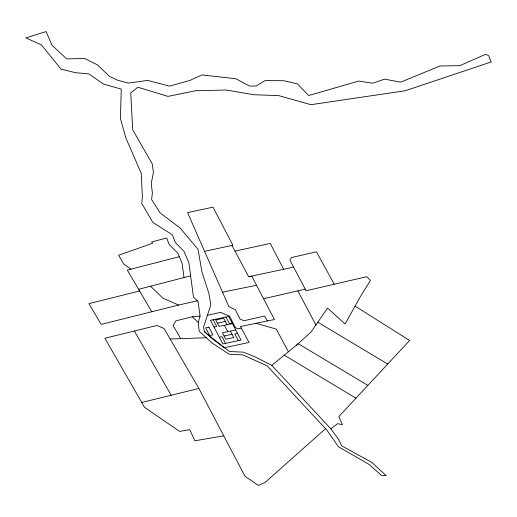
<?xml version="1.0" encoding="UTF-8"?>
<svg xmlns="http://www.w3.org/2000/svg" width="517" height="517" viewBox="0 0 517 517"><rect width="100%" height="100%" fill="white"/><g stroke="black" fill="none" stroke-linecap="round" stroke-linejoin="round"><path stroke-width="0.78" d="M198.295 322.627L200.092 315.9L198.037 301.501L193.474 297.094L188.873 262.714L184 251.352L175.321 242.486L172.471 234.918L152.883 222.446L141.71 203.317L142.401 197.08L141.231 173.247L125.851 137.961L120.409 118.361L121.243 89.098L103.51 84.084L88.795 73.886L75.45 72.697L61.084 69.175L41.366 44.882L25.85 37.909L46.116 31.576L52.004 45.341L66.796 58.932L84.542 58.421L97.48 64.89L109.436 76.38L117.889 80.316L128.384 83.082L147.7 80.426L169.608 86.126L189.959 80.419L201.94 74.933L235.926 78.746L249.491 86.074L256.122 85.977L265.202 80.555L283.755 80.73L297.281 83.78L308.681 95.535L358.792 81.053L372.686 83.237L384.551 79.133L400.701 82.145L439.973 65.995L459.8 65.659L485.637 54.311L488.798 55.778L491.15 61.982L405.276 90.746L310.924 104.686L278.624 95.6L253.899 94.74L226.291 90.036L195.723 90.721L168.006 96.388L137.884 87.218L130.743 92.97L132.695 129.786L152.302 164.012L153.394 172.639L151.248 183.49L152.379 192.97L151.61 199.575L160.07 212.842L180.2 228.12L198.017 249.304L201.934 271.813L208.965 293.734L210.82 304.868L203.562 327.093L204.396 331.694L212.545 338.965L229.626 351.528L243.371 352.142L255.275 356.982L271.793 365.357L330.802 428.806L338.616 439.366L341.627 445.803L371.717 462.353L386.16 475.575L381.792 475.646L368.821 464.26L338.402 446.72L326.86 430.066L267.082 365.765L242.79 354.895L228.953 354.126L211.86 342.849L199.187 331.21L198.295 322.627L192.382 316.779L175.793 320.85L173.111 325.568L180.698 338.641M271.793 365.357L298.244 343.689L367.858 385.398M296.299 345.479L311.337 331.675L327.545 308.022L345.072 324.03L360.317 296.752L370.379 280.479L366.786 276.692L306.096 290.754L289.972 260.232L291.498 257.544L316.469 251.785L334.253 284.227M325.574 428.677L265.163 482.367L258.326 485.424L245.032 476.299L198.883 388.454L164.038 328.463L156.897 325.484L104.899 338.247L144.527 407.325L179.638 431.424L189.758 429.692L194.864 440.788L223.777 435.837M330.802 428.806L337.672 423.675L342.461 424.677L338.803 416.644L409.619 340.483L355.114 306.148M179.315 256.684L127.324 270.12L151.791 311.751M138.595 289.294L190.631 275.852M139.59 290.993L88.956 303.634L101.151 324.385L178.585 305.062L197.332 300.823M141.729 402.478L198.883 388.454M263.586 298.736L305.204 289.171M207.401 315.344L220.526 312.378L229.496 316.087L235.371 327.545L237.717 328.838L241.316 328.101M231.984 245.394L235.009 251.107L270.236 243.429L283.678 269.273L293.604 267.147M204.577 251.352L232.908 245.194L212.978 207.175L187.555 212.603L228.805 306.51L235.416 309.806L239.927 318.931L243.817 320.773L264.607 316.016L267.36 320.979M235.009 251.107L248.658 276.776L251.779 276.104L274.43 319.532L240.45 326.498L249.071 342.467L224.307 347.734L204.396 331.694M248.658 276.776L283.678 269.273M217.392 323.177L225.36 321.484M213.98 327.022L216.707 326.44L213.191 319.745M232.178 323.144L229.451 323.726L225.942 317.031M232.392 323.552L219.072 326.382L215.712 319.971L223.68 318.278L227.041 324.689M235.752 329.962L222.439 332.793L225.8 339.204L233.768 337.511L230.408 331.1M224.12 335.998L232.088 334.305M219.357 337.278L222.084 336.696L225.599 343.391M237.562 333.407L234.834 333.982L238.343 340.677M222.517 292.195L256.548 285.248M192.382 316.779L200.053 316.049M170.164 339.01L206.302 337.743M256.044 323.299L276.278 329.103L288.46 351.838M178.585 305.062L162.861 298.115L150.55 286.205M317.813 322.227L387.711 364.039M284.311 355.205L355.974 398.18M130.969 269.183L123.77 264.071L118.567 255.23L152.651 243.261L151.643 241.917L166.713 238.02L169.098 244.347L177.867 253.304L182.074 263.114L184.007 277.564M134.381 331.009L171.166 395.253M297.805 290.871L315.945 324.954M224.423 325.245L227.79 331.656M228.669 316.449L210.464 320.327L222.872 343.973L241.071 340.096L228.669 316.449M208.842 327.132L205.656 327.81L209.689 335.507L212.881 334.829L208.842 327.132"/></g></svg>
